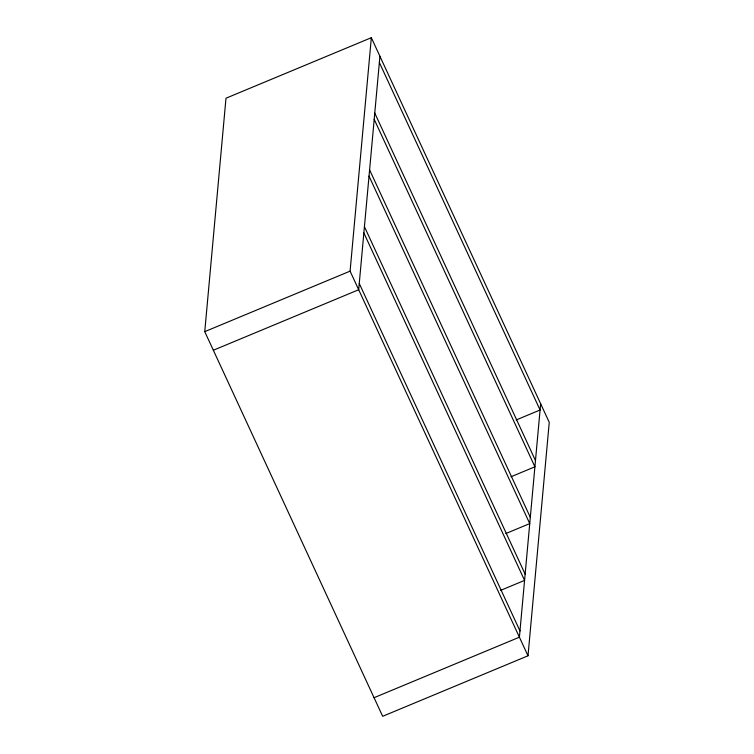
<?xml version="1.0" encoding="UTF-8"?>
<svg xmlns="http://www.w3.org/2000/svg" width="754" height="754" viewBox="0 0 754 754"><rect width="100%" height="100%" fill="white"/><g stroke="black" fill="none" stroke-linecap="round" stroke-linejoin="round"><path stroke-width="1.13" d="M204.749 331.647L225.993 98.209L371.336 37.7L549.251 422.353L528.007 655.791L382.664 716.3L204.749 331.647L350.092 271.138L371.336 37.7M379.931 56.296L358.687 289.734L213.354 350.242M540.646 403.758L519.402 637.196L374.069 697.704M516.217 419.94L540.081 409.997L379.366 62.535M511.052 476.735L534.916 466.801L374.201 119.339M505.877 533.53L529.742 523.596L369.026 176.134M500.713 590.335L524.577 580.391L363.862 232.929M374.766 113.091L535.481 460.553M369.601 169.886L530.316 517.348M364.427 226.69L525.142 574.152M359.262 283.485L519.977 630.947M350.092 271.138L528.007 655.791"/></g></svg>
